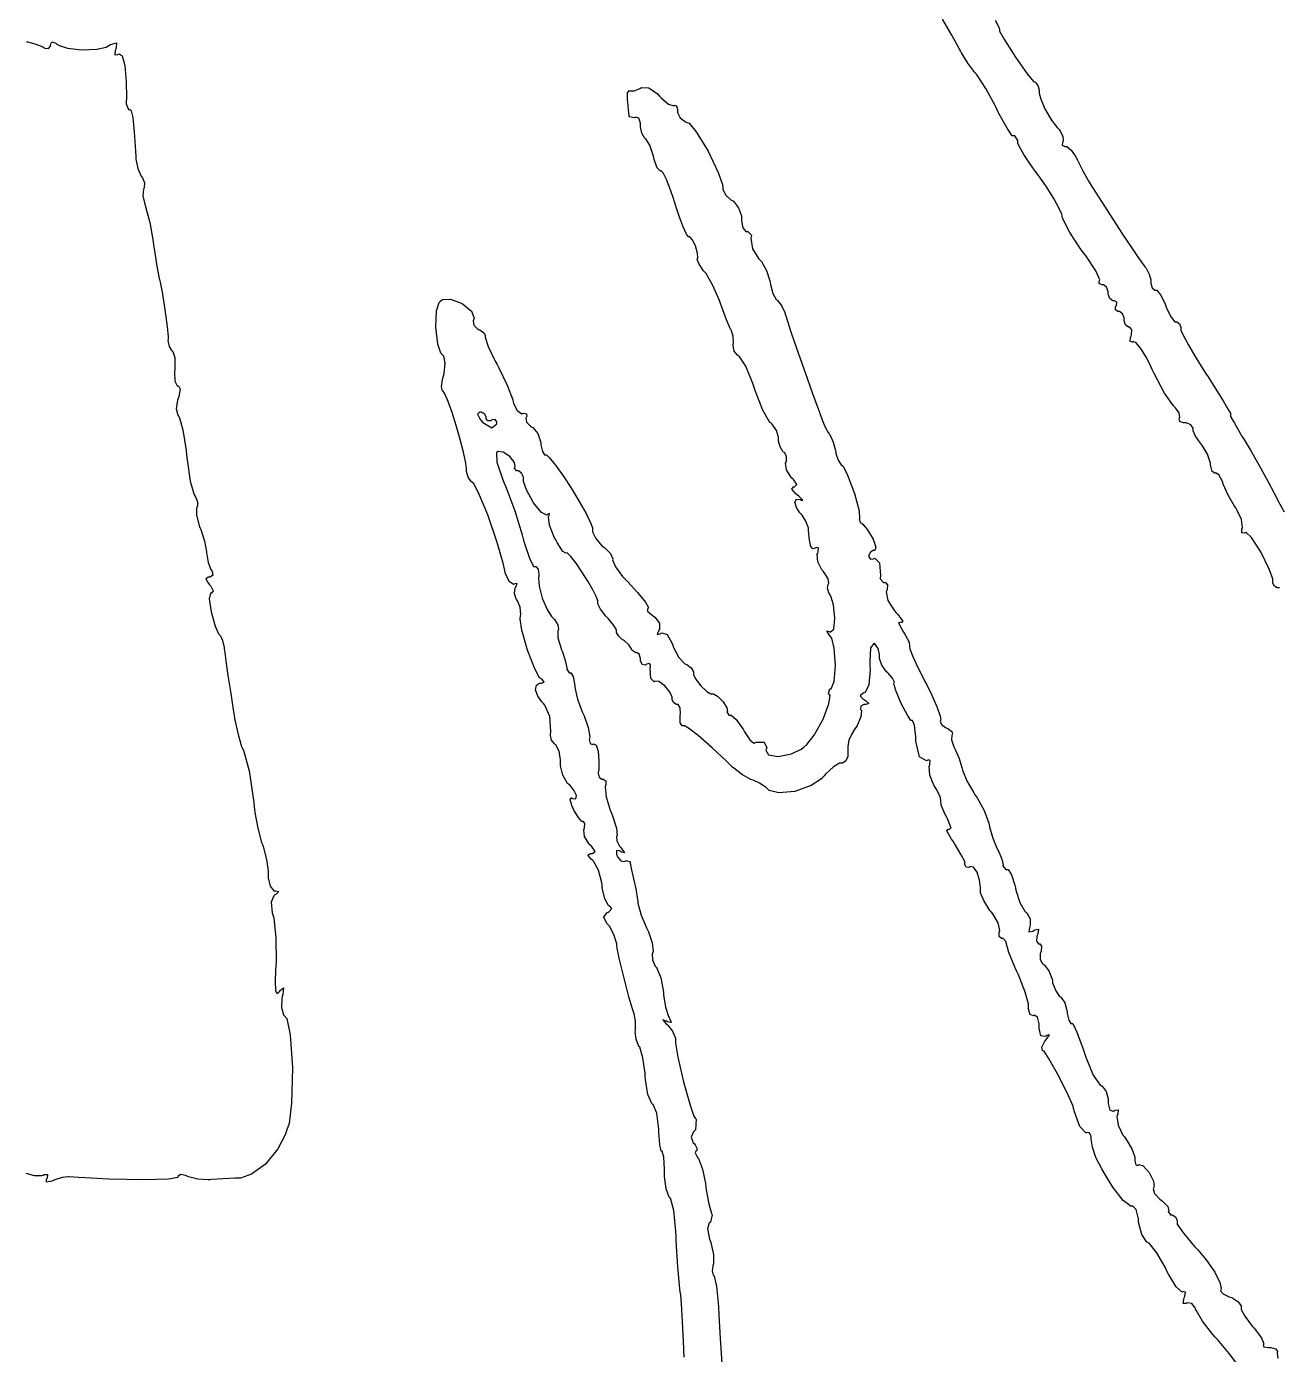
# Model space of a CAD drawing. Extents: x 0.5 to 12, y 0.6 to 18.2.
# Drawn here: x 6.297 to 8.75, y 3.832 to 6.435 of the extents above; entities that cross this region are included whole.
import ezdxf

# ---------------------------------------------------------------- set-up
doc = ezdxf.new("R2010")
doc.units = 0
doc.layers.get('0').update_dxf_attribs({"linetype": 'CONTINUOUS'})

msp = doc.modelspace()

# ---------------------------------------------------------------- linework, layer by layer
at = {"color": 0}
for points in [[(8.75265, 5.33529), (8.74968, 5.33529), (8.74789, 5.33529), (8.74251, 5.33838), (8.73953, 5.34397), (8.73953, 5.34581), (8.73953, 5.35238), (8.73236, 5.3719), (8.71593, 5.40565), (8.69764, 5.43386), (8.68625, 5.44396), (8.685, 5.44314), (8.68381, 5.44243), (8.67888, 5.44271), (8.67876, 5.44917), (8.67942, 5.45101), (8.68012, 5.45301), (8.67768, 5.46892), (8.66894, 5.48796), (8.6665, 5.49154), (8.66401, 5.49511), (8.65164, 5.51687), (8.64219, 5.53792), (8.64122, 5.54118), (8.64019, 5.54443), (8.63379, 5.55647), (8.62728, 5.56071), (8.62636, 5.56011), (8.62565, 5.55968), (8.62061, 5.5631), (8.61751, 5.57383), (8.61729, 5.57676), (8.61703, 5.57969), (8.61139, 5.59706), (8.60172, 5.61344), (8.5995, 5.61589), (8.59728, 5.61838), (8.58806, 5.63217), (8.58328, 5.64258), (8.58328, 5.646), (8.58328, 5.64817), (8.5785, 5.65462), (8.56988, 5.65821), (8.56706, 5.65821), (8.56456, 5.65821), (8.55724, 5.66092), (8.55583, 5.66635), (8.55653, 5.66743), (8.55729, 5.66872), (8.55593, 5.67779), (8.54867, 5.68788), (8.54656, 5.68967), (8.54438, 5.69146), (8.52729, 5.71669), (8.50689, 5.75489), (8.5031, 5.76318), (8.50037, 5.76904), (8.49149, 5.78624), (8.48042, 5.8041), (8.47119, 5.81511), (8.46588, 5.81793), (8.46506, 5.81739), (8.46408, 5.81679), (8.45947, 5.81765), (8.46044, 5.8259), (8.46143, 5.82835), (8.46229, 5.83074), (8.46311, 5.8406), (8.45921, 5.84571), (8.45796, 5.84571), (8.45617, 5.84571), (8.45079, 5.85032), (8.44786, 5.85861), (8.44786, 5.86133), (8.44786, 5.8641), (8.44461, 5.8724), (8.43875, 5.87696), (8.43685, 5.87696), (8.43533, 5.87696), (8.43093, 5.88004), (8.43132, 5.88596), (8.43224, 5.88737), (8.43311, 5.88883), (8.43354, 5.89475), (8.42914, 5.89779), (8.42768, 5.89779), (8.42572, 5.89779), (8.41986, 5.9024), (8.41661, 5.91069), (8.41661, 5.91342), (8.41661, 5.91618), (8.41336, 5.92449), (8.4075, 5.92904), (8.4056, 5.92904), (8.40403, 5.92904), (8.39931, 5.93147), (8.39903, 5.93625), (8.39974, 5.93733), (8.40044, 5.93853), (8.39274, 5.95665), (8.37375, 5.98497), (8.36882, 5.99121), (8.36382, 5.9975), (8.34153, 6.03131), (8.32736, 6.05994), (8.3265, 6.06364), (8.32557, 6.06733), (8.32081, 6.07829), (8.31017, 6.09819), (8.29596, 6.12082), (8.28401, 6.13803), (8.27983, 6.1435), (8.27576, 6.14882), (8.26417, 6.1651), (8.25136, 6.18451), (8.24268, 6.19976), (8.23953, 6.20643), (8.23953, 6.20861), (8.23953, 6.21164), (8.23356, 6.22071), (8.23161, 6.22071), (8.2284, 6.22071), (8.21881, 6.23579), (8.20264, 6.26492), (8.19933, 6.27192), (8.19596, 6.27897), (8.17703, 6.31369), (8.16004, 6.33963), (8.15771, 6.34224), (8.15533, 6.34489), (8.14165, 6.36339), (8.12907, 6.38379), (8.12728, 6.38737), (8.12543, 6.39094), (8.11057, 6.41803), (8.09229, 6.44938)], [(8.19504, 6.44781), (8.20318, 6.43246), (8.20344, 6.42904), (8.20361, 6.42643), (8.21332, 6.40907), (8.23497, 6.37517), (8.25808, 6.34256), (8.27024, 6.32747), (8.2724, 6.32661), (8.2736, 6.32617), (8.27865, 6.31976), (8.28125, 6.31114), (8.28125, 6.30821), (8.28125, 6.30431), (8.2845, 6.29258), (8.29329, 6.27274), (8.30583, 6.2519), (8.3164, 6.23763), (8.32042, 6.23329), (8.32221, 6.23133), (8.3279, 6.22038), (8.32844, 6.21078), (8.32764, 6.20942), (8.32682, 6.20811), (8.32671, 6.20269), (8.33143, 6.19987), (8.33301, 6.19987), (8.33578, 6.19987), (8.34407, 6.19299), (8.3534, 6.17969), (8.35488, 6.17643), (8.35633, 6.17324), (8.36615, 6.15375), (8.37663, 6.13504), (8.37842, 6.13217), (8.38601, 6.1199), (8.4094, 6.08328), (8.44362, 6.03049), (8.47304, 5.98639), (8.48699, 5.96615), (8.48936, 5.96332), (8.49083, 5.96158), (8.49685, 5.94976), (8.5, 5.93847), (8.5, 5.93468), (8.5, 5.93186), (8.50276, 5.92333), (8.50776, 5.91862), (8.50944, 5.91862), (8.51187, 5.91862), (8.51926, 5.90944), (8.52821, 5.89171), (8.52974, 5.88737), (8.53119, 5.88308), (8.5401, 5.86535), (8.54736, 5.85612), (8.54981, 5.85612), (8.55143, 5.85612), (8.55632, 5.85221), (8.55903, 5.84517), (8.55903, 5.84278), (8.55903, 5.84006), (8.56282, 5.83182), (8.57329, 5.81174), (8.58876, 5.78543), (8.60281, 5.76307), (8.60764, 5.75569), (8.61236, 5.74849), (8.62646, 5.72651), (8.64193, 5.70156), (8.6524, 5.68354), (8.65625, 5.67719), (8.65625, 5.67503), (8.65625, 5.67079), (8.66396, 5.65804), (8.67888, 5.63243), (8.68251, 5.62668), (8.68588, 5.62131), (8.69558, 5.60482), (8.71203, 5.57596), (8.72954, 5.54389), (8.74214, 5.52029), (8.74625, 5.51232), (8.74989, 5.50521), (8.76139, 5.48406)], [(6.29682, 6.40549), (6.29964, 6.40506), (6.31532, 6.40093), (6.32889, 6.3954), (6.33068, 6.39426), (6.33257, 6.39307), (6.34, 6.39187), (6.34369, 6.39681), (6.34369, 6.39844), (6.34369, 6.40018), (6.34694, 6.40522), (6.35465, 6.40246), (6.35672, 6.40088), (6.36089, 6.39774), (6.37706, 6.39268), (6.40549, 6.38932), (6.43494, 6.39094), (6.45307, 6.39507), (6.45833, 6.39785), (6.46186, 6.39974), (6.47358, 6.40343), (6.47293, 6.39393), (6.4719, 6.39111), (6.47086, 6.38851), (6.46978, 6.37978), (6.47581, 6.38015), (6.47732, 6.38108), (6.47825, 6.38167), (6.48454, 6.37765), (6.48975, 6.359), (6.4924, 6.32753), (6.49268, 6.29622), (6.49229, 6.28581), (6.49219, 6.28401), (6.4969, 6.27279), (6.49849, 6.27279), (6.4994, 6.27279), (6.50228, 6.26969), (6.50521, 6.25667), (6.50786, 6.22831), (6.51031, 6.19135), (6.51107, 6.17904), (6.51129, 6.17546), (6.51514, 6.15696), (6.52138, 6.14214), (6.52279, 6.1404), (6.52414, 6.13872), (6.5281, 6.12864), (6.52761, 6.11925), (6.52681, 6.11783), (6.52593, 6.11649), (6.52512, 6.10363), (6.5286, 6.08675), (6.52989, 6.08339), (6.53114, 6.08003), (6.53847, 6.05089), (6.54503, 6.01417), (6.54601, 6.007), (6.54693, 5.99989), (6.55214, 5.96576), (6.55669, 5.94163), (6.55735, 5.93946), (6.55892, 5.93392), (6.56272, 5.91476), (6.56825, 5.88058), (6.5726, 5.84663), (6.57428, 5.82781), (6.57428, 5.82249), (6.57422, 5.82004), (6.57661, 5.80821), (6.58138, 5.79997), (6.58257, 5.79926), (6.58371, 5.79856), (6.5874, 5.78635), (6.58783, 5.76693), (6.58735, 5.76258), (6.58681, 5.75831), (6.58768, 5.7404), (6.59212, 5.73112), (6.59364, 5.73112), (6.59478, 5.73112), (6.59836, 5.72456), (6.5956, 5.71024), (6.59418, 5.70638), (6.59272, 5.70264), (6.59, 5.68571), (6.59321, 5.67329), (6.59472, 5.67171), (6.59608, 5.67036), (6.60357, 5.64501), (6.60992, 5.60406), (6.61079, 5.59483), (6.6116, 5.58567), (6.618, 5.54394), (6.62554, 5.51714), (6.62696, 5.5154), (6.62831, 5.51372), (6.63226, 5.50364), (6.63178, 5.49425), (6.63097, 5.49283), (6.6301, 5.49149), (6.6301, 5.47715), (6.63514, 5.45742), (6.63683, 5.45335), (6.63846, 5.44933), (6.64561, 5.42638), (6.64985, 5.40587), (6.65001, 5.403), (6.65012, 5.40018), (6.65321, 5.3845), (6.65831, 5.37093), (6.65944, 5.36914), (6.66069, 5.36719), (6.66211, 5.35969), (6.65712, 5.35612), (6.65549, 5.35612), (6.65375, 5.35612), (6.64871, 5.35271), (6.65386, 5.34321), (6.65614, 5.3405), (6.65804, 5.33822), (6.66254, 5.32921), (6.65944, 5.32487), (6.65842, 5.32487), (6.65756, 5.32487), (6.655, 5.31358), (6.65869, 5.28776), (6.66672, 5.25971), (6.67329, 5.24457), (6.6766, 5.24154), (6.67736, 5.24083), (6.68121, 5.23178), (6.68414, 5.21837), (6.68446, 5.2155), (6.68474, 5.21268), (6.6875, 5.19162), (6.69103, 5.16775), (6.69174, 5.16342), (6.69239, 5.15913), (6.69738, 5.12761), (6.7029, 5.09174), (6.70389, 5.08529), (6.70486, 5.07889), (6.71149, 5.04725), (6.71847, 5.02393), (6.71967, 5.0216), (6.722, 5.01704), (6.73307, 4.97607), (6.74246, 4.91456), (6.74397, 4.89968), (6.74451, 4.89442), (6.75011, 4.86399), (6.75776, 4.83604), (6.75933, 4.83197), (6.7609, 4.82796), (6.76736, 4.80231), (6.77072, 4.77968), (6.77072, 4.77208), (6.77072, 4.76665), (6.77447, 4.75028), (6.7819, 4.74143), (6.78375, 4.74138), (6.78564, 4.74138), (6.7915, 4.73958), (6.78597, 4.73438), (6.7839, 4.73301), (6.78157, 4.73156), (6.77615, 4.71918), (6.77869, 4.69803), (6.78039, 4.69217), (6.78163, 4.68772), (6.78569, 4.64979), (6.78603, 4.60281), (6.78549, 4.59375), (6.785, 4.58626), (6.78401, 4.56358), (6.78461, 4.5459), (6.78738, 4.53965), (6.79161, 4.54237), (6.79254, 4.54362), (6.79406, 4.54574), (6.80035, 4.55094), (6.79904, 4.53797), (6.79812, 4.53375), (6.79731, 4.53028), (6.79699, 4.51232), (6.80083, 4.49815), (6.80219, 4.49653), (6.80697, 4.49078), (6.81347, 4.45882), (6.81836, 4.39447), (6.8164, 4.32519), (6.81147, 4.28489), (6.80707, 4.2724), (6.80365, 4.26275), (6.78922, 4.23519), (6.76551, 4.20557), (6.73817, 4.18576), (6.71653, 4.17811), (6.70925, 4.17774), (6.70551, 4.17757), (6.68251, 4.17632), (6.65978, 4.17503), (6.65619, 4.17481), (6.65261, 4.17458), (6.63243, 4.17622), (6.61442, 4.18056), (6.61193, 4.18169), (6.60926, 4.18294), (6.59879, 4.185), (6.59369, 4.18143), (6.59369, 4.18018), (6.59369, 4.1791), (6.57525, 4.17572), (6.52681, 4.17437), (6.45833, 4.17606), (6.39963, 4.17919), (6.38015, 4.18072), (6.37869, 4.18083), (6.36692, 4.17888), (6.35249, 4.17443), (6.34978, 4.17329), (6.34657, 4.17199), (6.33632, 4.16992), (6.33643, 4.17572), (6.33729, 4.17714), (6.33822, 4.17865), (6.33882, 4.18457), (6.33149, 4.18414), (6.32937, 4.18332), (6.32726, 4.18251), (6.31256, 4.18235), (6.29656, 4.18679)], [(7.58561, 3.82726), (7.58464, 3.85781), (7.58279, 3.89735), (7.58051, 3.93132), (7.57894, 3.94938), (7.57818, 3.95508), (7.57736, 3.96083), (7.57335, 4.00439), (7.57032, 4.05518), (7.56999, 4.06446), (7.56967, 4.07379), (7.56532, 4.11442), (7.55881, 4.13846), (7.55746, 4.13943), (7.55604, 4.14046), (7.55024, 4.15701), (7.54725, 4.18093), (7.54725, 4.18892), (7.54725, 4.1964), (7.54562, 4.21875), (7.54275, 4.23112), (7.54183, 4.23112), (7.54081, 4.23112), (7.53782, 4.2436), (7.53586, 4.26768), (7.53581, 4.27349), (7.53569, 4.27935), (7.53201, 4.30556), (7.52533, 4.32206), (7.52376, 4.32297), (7.52219, 4.32394), (7.51481, 4.34179), (7.50988, 4.37056), (7.5095, 4.37696), (7.50906, 4.3834), (7.50472, 4.41374), (7.49858, 4.43451), (7.49735, 4.43619), (7.49604, 4.43793), (7.49138, 4.45053), (7.49001, 4.4649), (7.49035, 4.46744), (7.49067, 4.47006), (7.4904, 4.4854), (7.48801, 4.49983), (7.48731, 4.50196), (7.4846, 4.50976), (7.4776, 4.53353), (7.46729, 4.57232), (7.45861, 4.60894), (7.45458, 4.62864), (7.454, 4.63406), (7.45361, 4.63721), (7.44808, 4.65522), (7.43929, 4.6716), (7.43733, 4.67393), (7.43451, 4.67731), (7.4285, 4.68935), (7.43408, 4.69781), (7.43668, 4.69938), (7.43875, 4.70068), (7.44374, 4.70665), (7.44037, 4.71115), (7.43896, 4.71164), (7.43739, 4.71218), (7.43012, 4.7251), (7.42513, 4.74696), (7.42475, 4.75196), (7.42432, 4.757), (7.41808, 4.78142), (7.40831, 4.79937), (7.40619, 4.80111), (7.40354, 4.80328), (7.39686, 4.81114), (7.4024, 4.81413), (7.40429, 4.81413), (7.40603, 4.81418), (7.41118, 4.81819), (7.40397, 4.82856), (7.4011, 4.83143), (7.39876, 4.83376), (7.39074, 4.84765), (7.38889, 4.86074), (7.38965, 4.86268), (7.39035, 4.86464), (7.39128, 4.87278), (7.38851, 4.87701), (7.38764, 4.87701), (7.38542, 4.87701), (7.37879, 4.88471), (7.36974, 4.89953), (7.36811, 4.9031), (7.36643, 4.90668), (7.36231, 4.91976), (7.36529, 4.92333), (7.3655, 4.92324), (7.36714, 4.92225), (7.37349, 4.92133), (7.37457, 4.92768), (7.36951, 4.93847), (7.36219, 4.94749), (7.35932, 4.94987), (7.35715, 4.95167), (7.34825, 4.96767), (7.34369, 4.98606), (7.34369, 4.99219), (7.34369, 4.99789), (7.3405, 5.01492), (7.33442, 5.02729), (7.33296, 5.02815), (7.33149, 5.02908), (7.32585, 5.03646), (7.32357, 5.04531), (7.32379, 5.04699), (7.3246, 5.05365), (7.32264, 5.08257), (7.31293, 5.10493), (7.30985, 5.10824), (7.30681, 5.11149), (7.29915, 5.12267), (7.2946, 5.13536), (7.29628, 5.14442), (7.30251, 5.14794), (7.30464, 5.14794), (7.30638, 5.148), (7.31168, 5.14996), (7.30783, 5.15474), (7.30626, 5.15576), (7.30246, 5.15831), (7.29292, 5.17611), (7.27854, 5.21278), (7.26774, 5.25201), (7.26406, 5.27408), (7.26503, 5.28), (7.2654, 5.28261), (7.26421, 5.29699), (7.25944, 5.30968), (7.25808, 5.31136), (7.25667, 5.3131), (7.25331, 5.32394), (7.25478, 5.33475), (7.25586, 5.33643), (7.25678, 5.338), (7.2584, 5.34358), (7.25396, 5.34299), (7.25282, 5.34229), (7.25157, 5.34153), (7.24283, 5.34722), (7.23529, 5.36453), (7.23421, 5.36931), (7.23101, 5.38308), (7.21924, 5.42393), (7.20074, 5.47819), (7.18278, 5.52126), (7.17269, 5.5401), (7.16949, 5.54221), (7.16808, 5.54313), (7.16233, 5.55181), (7.15944, 5.56321), (7.1595, 5.56549), (7.1595, 5.56901), (7.15788, 5.57964), (7.15338, 5.60075), (7.14692, 5.62603), (7.13921, 5.65289), (7.13112, 5.6785), (7.12349, 5.70014), (7.11703, 5.71511), (7.11376, 5.72071), (7.11274, 5.72071), (7.11208, 5.72071), (7.11019, 5.7296), (7.11301, 5.74675), (7.11421, 5.75087), (7.11546, 5.75526), (7.11762, 5.77528), (7.11458, 5.78939), (7.11322, 5.79075), (7.10921, 5.79476), (7.10319, 5.81278), (7.0989, 5.84565), (7.10069, 5.87782), (7.10542, 5.89458), (7.1091, 5.89763), (7.11225, 5.90028), (7.12771, 5.90104), (7.15072, 5.89247), (7.16883, 5.87722), (7.17421, 5.86393), (7.17296, 5.86062), (7.17225, 5.85883), (7.17383, 5.84961), (7.18088, 5.84244), (7.183, 5.84164), (7.18506, 5.84088), (7.19293, 5.83518), (7.19612, 5.82889), (7.19586, 5.82775), (7.19553, 5.82667), (7.20176, 5.80826), (7.2156, 5.77924), (7.21912, 5.77279), (7.2226, 5.76639), (7.23887, 5.73204), (7.24968, 5.70344), (7.25049, 5.69987), (7.25125, 5.69629), (7.25846, 5.68235), (7.26768, 5.67632), (7.26953, 5.67671), (7.27126, 5.67708), (7.27701, 5.67578), (7.27724, 5.67068), (7.27653, 5.66949), (7.27567, 5.66813), (7.27692, 5.65978), (7.2844, 5.65164), (7.28668, 5.65033), (7.2889, 5.64908), (7.29872, 5.63721), (7.30447, 5.62158), (7.30474, 5.61843), (7.30496, 5.61535), (7.30806, 5.60238), (7.31233, 5.59571), (7.31381, 5.59571), (7.31569, 5.59571), (7.3214, 5.59028), (7.33356, 5.57568), (7.34858, 5.55469), (7.36469, 5.53), (7.38026, 5.50444), (7.3935, 5.48063), (7.40272, 5.46132), (7.40619, 5.45231), (7.40619, 5.44928), (7.40619, 5.44482), (7.41243, 5.43147), (7.42453, 5.41737), (7.42746, 5.41531), (7.43033, 5.41331), (7.44157, 5.40201), (7.44607, 5.39219), (7.44569, 5.3909), (7.44526, 5.3896), (7.45117, 5.37603), (7.46511, 5.35747), (7.46869, 5.35363), (7.47521, 5.34668), (7.49447, 5.32557), (7.50999, 5.30701), (7.51617, 5.29676), (7.51449, 5.29362), (7.51394, 5.29362), (7.51394, 5.29362), (7.51421, 5.2895), (7.52289, 5.28153), (7.52556, 5.27957), (7.52854, 5.2774), (7.53743, 5.26568), (7.53765, 5.25407), (7.53635, 5.2519), (7.53521, 5.25006), (7.5331, 5.24365), (7.53868, 5.24501), (7.54025, 5.24593), (7.5421, 5.24713), (7.55214, 5.24343), (7.56168, 5.22732), (7.56342, 5.22233), (7.56489, 5.21804), (7.57547, 5.19862), (7.58713, 5.18619), (7.58919, 5.18539), (7.59119, 5.18463), (7.59972, 5.178), (7.60411, 5.17068), (7.60411, 5.16818), (7.60411, 5.16531), (7.60824, 5.15657), (7.61822, 5.14296), (7.63021, 5.13167), (7.63797, 5.12696), (7.64057, 5.12696), (7.64318, 5.12696), (7.6511, 5.1224), (7.66206, 5.11182), (7.66949, 5.10004), (7.67051, 5.09278), (7.66954, 5.09174), (7.66938, 5.09164), (7.6735, 5.08529), (7.67492, 5.08529), (7.67806, 5.08529), (7.68767, 5.07688), (7.69971, 5.0606), (7.70176, 5.05664), (7.70383, 5.05274), (7.71414, 5.03717), (7.72206, 5.03028), (7.72293, 5.0306), (7.72706, 5.03233), (7.74278, 5.03222), (7.74767, 5.02171), (7.74675, 5.01915), (7.74588, 5.01699), (7.75082, 5.00743), (7.77001, 5.00439), (7.79601, 5.00971), (7.81515, 5.01856), (7.82047, 5.02285), (7.82633, 5.02767), (7.84065, 5.04622), (7.85846, 5.07758), (7.86947, 5.10775), (7.87158, 5.12386), (7.86942, 5.12739), (7.86854, 5.12879), (7.87115, 5.13737), (7.87207, 5.13737), (7.87397, 5.13737), (7.87983, 5.1511), (7.88238, 5.18246), (7.87972, 5.21707), (7.87532, 5.23611), (7.87185, 5.2404), (7.86996, 5.24274), (7.86529, 5.25043), (7.86996, 5.24957), (7.87125, 5.24881), (7.87201, 5.24837), (7.87875, 5.25396), (7.88108, 5.27485), (7.87831, 5.30143), (7.87349, 5.31874), (7.8705, 5.32357), (7.86936, 5.32542), (7.8666, 5.33469), (7.86783, 5.34207), (7.86871, 5.34293), (7.86951, 5.34381), (7.86811, 5.35292), (7.86035, 5.36535), (7.85807, 5.36789), (7.85574, 5.3705), (7.84799, 5.38601), (7.84662, 5.40088), (7.8475, 5.40315), (7.84836, 5.40549), (7.84913, 5.41319), (7.84451, 5.41396), (7.84353, 5.41331), (7.84224, 5.41254), (7.83772, 5.4114), (7.83399, 5.41581), (7.83138, 5.42876), (7.82954, 5.44656), (7.8291, 5.45247), (7.82894, 5.45426), (7.82449, 5.46571), (7.81685, 5.47738), (7.81506, 5.47928), (7.81228, 5.48221), (7.80556, 5.49235), (7.80236, 5.50304), (7.80556, 5.50879), (7.81299, 5.50808), (7.81506, 5.507), (7.81565, 5.50672), (7.81825, 5.50717), (7.81054, 5.5146), (7.80783, 5.51682), (7.8049, 5.51921), (7.79704, 5.5286), (7.79981, 5.53321), (7.80078, 5.53321), (7.80219, 5.53321), (7.80658, 5.53733), (7.79969, 5.54742), (7.79693, 5.55018), (7.7946, 5.55251), (7.78651, 5.56629), (7.78456, 5.57915), (7.78532, 5.58106), (7.78603, 5.58301), (7.78614, 5.59278), (7.78207, 5.60037), (7.78071, 5.60118), (7.77929, 5.60206), (7.77365, 5.61111), (7.77078, 5.6225), (7.77078, 5.62631), (7.77078, 5.63058), (7.76639, 5.64333), (7.75792, 5.65587), (7.75592, 5.65756), (7.75385, 5.65929), (7.74007, 5.68321), (7.72542, 5.71962), (7.72293, 5.72754), (7.72043, 5.73546), (7.70632, 5.76969), (7.69368, 5.78944), (7.69194, 5.7901), (7.69015, 5.79081), (7.68365, 5.79878), (7.68147, 5.81017), (7.68192, 5.81256), (7.68229, 5.815), (7.68186, 5.82801), (7.67876, 5.83908), (7.67785, 5.8405), (7.67686, 5.84196), (7.66889, 5.86008), (7.65896, 5.88688), (7.65707, 5.89258), (7.65511, 5.89833), (7.64225, 5.92768), (7.62858, 5.9509), (7.62625, 5.95356), (7.62392, 5.95622), (7.61496, 5.96918), (7.61139, 5.97868), (7.61176, 5.9796), (7.61268, 5.98215), (7.61199, 5.99094), (7.60801, 6.00526), (7.60172, 6.01758), (7.59679, 6.02279), (7.59517, 6.02279), (7.59403, 6.02279), (7.59065, 6.0281), (7.58393, 6.04243), (7.5759, 6.06369), (7.56944, 6.08311), (7.56749, 6.08963), (7.56554, 6.09608), (7.55903, 6.11529), (7.55111, 6.13558), (7.54443, 6.14854), (7.54047, 6.15235), (7.5401, 6.15207), (7.5395, 6.15175), (7.53293, 6.1581), (7.52692, 6.17453), (7.52599, 6.17882), (7.52501, 6.18311), (7.51833, 6.20264), (7.51085, 6.21517), (7.50956, 6.21599), (7.50819, 6.21679), (7.50271, 6.22629), (7.49994, 6.23867), (7.49994, 6.24274), (7.49994, 6.24599), (7.49685, 6.25558), (7.49067, 6.25786), (7.48953, 6.25717), (7.48807, 6.25629), (7.47831, 6.25819), (7.47825, 6.25911), (7.47808, 6.26031), (7.47683, 6.27186), (7.4751, 6.28738), (7.47478, 6.29053), (7.47439, 6.29372), (7.47487, 6.30561), (7.47846, 6.30963), (7.47874, 6.30946), (7.4796, 6.30892), (7.48763, 6.30925), (7.49789, 6.31321), (7.49989, 6.3144), (7.50233, 6.31597), (7.5165, 6.31521), (7.53347, 6.303), (7.53737, 6.29878), (7.54053, 6.29542), (7.55533, 6.28321), (7.56565, 6.27951), (7.56651, 6.28039), (7.567, 6.28093), (7.57096, 6.27994), (7.57286, 6.27251), (7.57286, 6.27001), (7.57286, 6.26665), (7.57818, 6.25651), (7.58854, 6.24815), (7.5911, 6.24729), (7.59549, 6.24582), (7.60943, 6.22863), (7.63254, 6.19108), (7.6525, 6.14942), (7.66108, 6.12532), (7.66124, 6.11833), (7.66124, 6.11649), (7.66678, 6.10563), (7.67719, 6.09581), (7.67969, 6.0944), (7.68218, 6.09304), (7.69249, 6.07975), (7.69786, 6.06396), (7.69786, 6.05871), (7.69786, 6.05425), (7.7009, 6.04075), (7.70643, 6.03321), (7.70828, 6.03321), (7.71056, 6.03321), (7.71761, 6.02647), (7.71744, 6.02539), (7.71669, 6.02072), (7.7194, 5.99972), (7.73118, 5.98053), (7.73503, 5.97667), (7.73725, 5.97444), (7.7474, 5.95725), (7.75379, 5.93701), (7.75424, 5.93326), (7.75461, 5.92958), (7.75928, 5.91222), (7.766, 5.90039), (7.76747, 5.89942), (7.76888, 5.89849), (7.77647, 5.88846), (7.78288, 5.87462), (7.78369, 5.87175), (7.78467, 5.86822), (7.78808, 5.85769), (7.79562, 5.83501), (7.80533, 5.80664), (7.81619, 5.77544), (7.82715, 5.74419), (7.83729, 5.71588), (7.84554, 5.69319), (7.84956, 5.68257), (7.85101, 5.67904), (7.85189, 5.67692), (7.8584, 5.65896), (7.85856, 5.65821), (7.85867, 5.6575), (7.86219, 5.64996), (7.86817, 5.63954), (7.86957, 5.63737), (7.87093, 5.63525), (7.8775, 5.62033), (7.88226, 5.60417), (7.88271, 5.60135), (7.88314, 5.59858), (7.88743, 5.58535), (7.89318, 5.57611), (7.89438, 5.57531), (7.89725, 5.5734), (7.90588, 5.55572), (7.91932, 5.52013), (7.92893, 5.48594), (7.92904, 5.47054), (7.92899, 5.47054), (7.92899, 5.47054), (7.93078, 5.46382), (7.93224, 5.46272), (7.93599, 5.45996), (7.94532, 5.44879), (7.95617, 5.43061), (7.96153, 5.41493), (7.9591, 5.40821), (7.95833, 5.40821), (7.95643, 5.40821), (7.9509, 5.40494), (7.94786, 5.39908), (7.94786, 5.39714), (7.94786, 5.39567), (7.9509, 5.39128), (7.95682, 5.39171), (7.95828, 5.39258), (7.95921, 5.39318), (7.96886, 5.384), (7.97081, 5.35943), (7.96989, 5.35351), (7.96972, 5.35249), (7.97651, 5.34571), (7.97879, 5.34571), (7.98008, 5.34571), (7.98406, 5.34099), (7.98346, 5.33176), (7.98264, 5.32954), (7.98172, 5.32721), (7.98519, 5.31028), (7.99761, 5.29015), (8.00119, 5.28618), (8.00456, 5.28244), (8.01454, 5.26942), (8.0121, 5.26704), (8.01187, 5.26714), (8.01079, 5.26779), (8.00575, 5.2665), (8.01281, 5.25239), (8.01568, 5.24799), (8.01812, 5.24425), (8.02653, 5.22874), (8.02756, 5.22071), (8.02756, 5.22071), (8.02756, 5.22071), (8.02806, 5.21528), (8.03386, 5.20047), (8.04394, 5.17854), (8.05399, 5.15842), (8.05746, 5.15175), (8.06099, 5.14501), (8.07101, 5.1244), (8.08138, 5.10075), (8.08746, 5.08333), (8.08903, 5.07585), (8.08837, 5.07471), (8.08768, 5.07362), (8.08985, 5.06711), (8.09804, 5.06099), (8.10042, 5.06006), (8.10275, 5.05919), (8.11057, 5.0536), (8.11187, 5.04796), (8.11117, 5.04719), (8.11029, 5.04633), (8.10981, 5.03683), (8.1141, 5.02349), (8.11561, 5.02072), (8.11708, 5.01796), (8.12435, 5.00054), (8.12978, 4.98301), (8.13032, 4.98019), (8.13086, 4.97743), (8.13954, 4.95676), (8.15326, 4.93317), (8.15631, 4.92888), (8.15935, 4.92464), (8.17333, 4.89887), (8.18267, 4.87403), (8.18338, 4.87017), (8.18403, 4.86638), (8.19049, 4.84418), (8.19889, 4.82368), (8.20057, 4.82064), (8.20221, 4.81765), (8.20844, 4.80296), (8.21072, 4.7921), (8.21044, 4.79101), (8.21013, 4.78999), (8.21615, 4.78321), (8.21821, 4.78321), (8.22043, 4.78321), (8.22721, 4.77263), (8.23394, 4.75211), (8.23492, 4.74713), (8.23583, 4.74219), (8.24376, 4.71826), (8.25364, 4.70111), (8.25558, 4.69949), (8.25749, 4.69792), (8.26351, 4.68647), (8.26406, 4.67361), (8.26318, 4.67133), (8.26221, 4.66889), (8.26144, 4.6606), (8.26878, 4.66222), (8.27078, 4.66342), (8.27274, 4.66465), (8.28006, 4.66618), (8.27903, 4.65739), (8.27806, 4.65468), (8.27713, 4.65235), (8.27621, 4.64247), (8.27994, 4.63737), (8.28119, 4.63737), (8.28244, 4.63737), (8.28618, 4.63249), (8.28543, 4.62299), (8.28456, 4.62067), (8.28364, 4.61838), (8.28358, 4.60672), (8.28863, 4.59754), (8.29031, 4.59646), (8.29199, 4.59543), (8.30029, 4.58399), (8.30658, 4.56782), (8.30724, 4.56446), (8.30783, 4.56108), (8.31381, 4.54514), (8.32156, 4.53401), (8.32314, 4.53304), (8.32465, 4.53212), (8.33149, 4.5216), (8.33572, 4.50672), (8.33599, 4.50364), (8.33621, 4.50054), (8.33931, 4.48774), (8.34353, 4.48112), (8.34494, 4.48112), (8.34754, 4.48112), (8.35542, 4.46403), (8.36794, 4.43083), (8.3705, 4.42279), (8.37299, 4.41482), (8.38747, 4.3801), (8.40076, 4.35997), (8.40272, 4.35921), (8.40463, 4.35851), (8.41249, 4.34799), (8.41661, 4.33328), (8.41661, 4.32835), (8.41661, 4.32406), (8.41965, 4.31114), (8.42719, 4.3094), (8.42876, 4.31033), (8.43024, 4.31131), (8.43625, 4.31179), (8.43549, 4.30365), (8.43457, 4.30122), (8.43365, 4.29893), (8.43593, 4.2819), (8.44558, 4.26237), (8.4484, 4.25879), (8.45117, 4.25526), (8.46272, 4.23525), (8.46869, 4.21989), (8.46869, 4.21474), (8.46869, 4.21203), (8.47071, 4.20383), (8.47499, 4.20281), (8.47553, 4.20329), (8.47657, 4.20437), (8.48519, 4.20204), (8.49685, 4.18918), (8.50532, 4.17231), (8.507, 4.16129), (8.50553, 4.1589), (8.50472, 4.15761), (8.50749, 4.14774), (8.51764, 4.13656), (8.52051, 4.13456), (8.52339, 4.13254), (8.53326, 4.12218), (8.53549, 4.11399), (8.53456, 4.11301), (8.53435, 4.11285), (8.53847, 4.10612), (8.53987, 4.10612), (8.54199, 4.10612), (8.54844, 4.10221), (8.55203, 4.09517), (8.55203, 4.09278), (8.55203, 4.08778), (8.56218, 4.07275), (8.58188, 4.04829), (8.58664, 4.04329), (8.59244, 4.03722), (8.60883, 4.01774), (8.62543, 3.99382), (8.63525, 3.97342), (8.63792, 3.96186), (8.63721, 3.95833), (8.63699, 3.95736), (8.64219, 3.95133), (8.65349, 3.94553), (8.65636, 3.94461), (8.65918, 3.94374), (8.67096, 3.93604), (8.67703, 3.92751), (8.67703, 3.92464), (8.67703, 3.92031), (8.68435, 3.90728), (8.69851, 3.88807), (8.70193, 3.88433), (8.70535, 3.88064), (8.71783, 3.86361), (8.72185, 3.85238), (8.72103, 3.85157), (8.7206, 3.85118), (8.722, 3.84744), (8.72993, 3.84571), (8.73258, 3.84571), (8.73551, 3.84571), (8.74431, 3.84343), (8.74849, 3.83897), (8.74826, 3.83789), (8.74756, 3.83469), (8.74935, 3.82417)], [(8.67225, 3.8099), (8.65386, 3.83393), (8.63092, 3.86154), (8.62646, 3.86654), (8.62196, 3.87158), (8.60172, 3.89774), (8.58876, 3.91889), (8.58794, 3.92139), (8.58708, 3.92393), (8.58029, 3.93229), (8.57206, 3.93365), (8.57047, 3.93267), (8.56917, 3.93192), (8.56369, 3.93207), (8.56483, 3.94086), (8.56586, 3.94353), (8.56685, 3.94607), (8.56793, 3.95454), (8.56369, 3.95583), (8.56287, 3.95529), (8.56153, 3.95449), (8.54964, 3.96474), (8.53461, 3.98947), (8.53168, 3.99588), (8.52875, 4.00233), (8.51199, 4.03153), (8.49675, 4.05029), (8.49457, 4.05149), (8.49235, 4.05274), (8.48264, 4.0676), (8.47667, 4.08919), (8.47635, 4.09375), (8.47601, 4.09836), (8.47146, 4.11615), (8.46425, 4.12343), (8.463, 4.12294), (8.46149, 4.1224), (8.44624, 4.13406), (8.42572, 4.1601), (8.4216, 4.16667), (8.41699, 4.17389), (8.40392, 4.1959), (8.39268, 4.21858), (8.38624, 4.2385), (8.38357, 4.25412), (8.38314, 4.25933), (8.38297, 4.26107), (8.37999, 4.26676), (8.37511, 4.26764), (8.37408, 4.26699), (8.3731, 4.26644), (8.36122, 4.27919), (8.35037, 4.30772), (8.34896, 4.31446), (8.34799, 4.3189), (8.33897, 4.33925), (8.32032, 4.37651), (8.301, 4.41108), (8.29096, 4.42676), (8.28917, 4.42746), (8.28803, 4.42796), (8.28694, 4.4349), (8.29204, 4.44542), (8.29389, 4.44769), (8.29601, 4.45036), (8.3016, 4.45904), (8.2959, 4.45747), (8.29432, 4.45649), (8.29254, 4.45546), (8.2844, 4.45703), (8.28131, 4.47119), (8.28131, 4.47592), (8.28131, 4.48036), (8.27832, 4.49354), (8.27186, 4.49735), (8.27089, 4.49675), (8.26975, 4.4961), (8.26351, 4.49869), (8.26047, 4.50896), (8.26047, 4.51232), (8.26047, 4.51981), (8.25375, 4.54226), (8.24072, 4.57656), (8.23763, 4.58328), (8.23449, 4.59), (8.22206, 4.62011), (8.21647, 4.63894), (8.21679, 4.63997), (8.21707, 4.64106), (8.21078, 4.64779), (8.20871, 4.64779), (8.20731, 4.64779), (8.20313, 4.65181), (8.20313, 4.65956), (8.20389, 4.6614), (8.20458, 4.66331), (8.20133, 4.67828), (8.19081, 4.69613), (8.18793, 4.69949), (8.185, 4.70285), (8.1729, 4.72211), (8.16672, 4.73725), (8.16672, 4.74229), (8.16672, 4.74729), (8.16471, 4.76215), (8.15967, 4.778), (8.15261, 4.78733), (8.14615, 4.78863), (8.14481, 4.78776), (8.14356, 4.787), (8.13818, 4.78722), (8.13547, 4.79232), (8.13547, 4.794), (8.13547, 4.7985), (8.12875, 4.81196), (8.11572, 4.83376), (8.11263, 4.83817), (8.10949, 4.84261), (8.10032, 4.85846), (8.10292, 4.86214), (8.10303, 4.86208), (8.10389, 4.86154), (8.109, 4.86376), (8.10237, 4.88086), (8.09961, 4.88624), (8.09728, 4.89068), (8.08946, 4.90913), (8.0886, 4.91862), (8.0886, 4.91862), (8.0886, 4.91862), (8.08763, 4.92626), (8.07964, 4.94108), (8.07731, 4.94461), (8.07493, 4.94819), (8.06711, 4.96772), (8.06565, 4.9846), (8.06651, 4.98682), (8.06733, 4.98904), (8.06808, 4.99653), (8.06396, 4.99767), (8.06315, 4.99713), (8.06087, 4.99576), (8.04665, 5.00364), (8.03965, 5.03467), (8.03944, 5.04378), (8.03928, 5.04807), (8.03694, 5.06575), (8.03342, 5.07487), (8.03228, 5.07487), (8.03, 5.07487), (8.02322, 5.08518), (8.0109, 5.10851), (8.00054, 5.13363), (7.99664, 5.14697), (7.9974, 5.14942), (7.99767, 5.15039), (7.99431, 5.15799), (7.98617, 5.16715), (7.9841, 5.16889), (7.98199, 5.17068), (7.97325, 5.18343), (7.96881, 5.19629), (7.96881, 5.20053), (7.96881, 5.20437), (7.96571, 5.21582), (7.95969, 5.2251), (7.95828, 5.22597), (7.9579, 5.22624), (7.95101, 5.21772), (7.94933, 5.19075), (7.94965, 5.18294), (7.94993, 5.17486), (7.9476, 5.14486), (7.94032, 5.12967), (7.93815, 5.1289), (7.93599, 5.12819), (7.93033, 5.12354), (7.93653, 5.11703), (7.93901, 5.11546), (7.94129, 5.11399), (7.94754, 5.10824), (7.94151, 5.10633), (7.93956, 5.10628), (7.93767, 5.10628), (7.93175, 5.10319), (7.93132, 5.09739), (7.93218, 5.09603), (7.933, 5.09467), (7.93201, 5.08192), (7.92503, 5.06543), (7.9229, 5.06218), (7.92051, 5.0586), (7.91363, 5.04747), (7.90869, 5.03624), (7.90668, 5.02431), (7.90631, 5.01144), (7.90631, 5.00717), (7.90631, 5.00444), (7.90261, 4.99615), (7.89594, 4.99154), (7.89372, 4.99154), (7.88992, 4.99154), (7.87853, 4.98421), (7.86274, 4.97), (7.85986, 4.96653), (7.85482, 4.96067), (7.83464, 4.94732), (7.8024, 4.9356), (7.771, 4.93321), (7.75233, 4.93799), (7.74826, 4.94179), (7.74625, 4.94363), (7.73361, 4.95221), (7.72071, 4.95811), (7.71858, 4.95856), (7.71647, 4.95904), (7.70003, 4.96837), (7.68072, 4.98367), (7.67714, 4.98708), (7.66818, 4.99571), (7.6409, 5.02115), (7.61333, 5.04531), (7.59424, 5.05974), (7.5861, 5.06446), (7.58344, 5.06446), (7.58208, 5.06446), (7.57807, 5.07058), (7.57764, 5.08247), (7.57818, 5.08529), (7.57872, 5.08817), (7.57813, 5.10004), (7.57379, 5.10612), (7.57238, 5.10612), (7.57064, 5.10612), (7.56543, 5.10943), (7.56256, 5.11535), (7.56256, 5.11729), (7.56256, 5.12056), (7.55817, 5.13015), (7.5479, 5.14279), (7.53618, 5.1511), (7.52849, 5.15192), (7.52735, 5.15076), (7.52724, 5.15072), (7.52012, 5.15739), (7.5191, 5.17779), (7.51992, 5.1824), (7.52007, 5.18332), (7.51785, 5.18658), (7.51221, 5.18533), (7.51074, 5.1844), (7.50939, 5.1836), (7.50319, 5.18451), (7.50006, 5.19168), (7.50006, 5.19407), (7.50006, 5.19678), (7.49778, 5.20481), (7.49322, 5.20806), (7.49224, 5.20768), (7.49115, 5.20736), (7.48296, 5.21311), (7.48275, 5.21436), (7.48247, 5.21565), (7.47743, 5.22347), (7.46903, 5.23107), (7.46712, 5.23221), (7.46517, 5.2334), (7.45725, 5.24089), (7.45318, 5.24756), (7.45318, 5.24972), (7.45318, 5.25265), (7.44781, 5.26139), (7.43744, 5.27442), (7.43494, 5.27692), (7.43246, 5.2794), (7.4221, 5.2934), (7.41672, 5.30393), (7.41672, 5.3074), (7.41667, 5.30968), (7.41401, 5.31651), (7.4069, 5.33083), (7.39692, 5.34819), (7.38547, 5.36632), (7.37397, 5.38308), (7.36387, 5.39626), (7.35672, 5.40365), (7.35385, 5.40321), (7.35385, 5.403), (7.35385, 5.403), (7.34776, 5.40642), (7.33664, 5.42404), (7.33399, 5.42904), (7.33128, 5.43408), (7.322, 5.45785), (7.31961, 5.4745), (7.32042, 5.47592), (7.32101, 5.47706), (7.32206, 5.48101), (7.31862, 5.47939), (7.31776, 5.47857), (7.31668, 5.47765), (7.30632, 5.48258), (7.29064, 5.50174), (7.27681, 5.52696), (7.27089, 5.54357), (7.27089, 5.5491), (7.27089, 5.55181), (7.26731, 5.55994), (7.26085, 5.56446), (7.25874, 5.56446), (7.25726, 5.56446), (7.25276, 5.57064), (7.25304, 5.5709), (7.25429, 5.57215), (7.25342, 5.58068), (7.24414, 5.59239), (7.23085, 5.60092), (7.22131, 5.60249), (7.21924, 5.60118), (7.21767, 5.60026), (7.21847, 5.5816), (7.22954, 5.5485), (7.23318, 5.54031), (7.23649, 5.53282), (7.25401, 5.48583), (7.26856, 5.43886), (7.27035, 5.43137), (7.27214, 5.42389), (7.2825, 5.39296), (7.29069, 5.37696), (7.29346, 5.37696), (7.29497, 5.37696), (7.29969, 5.37164), (7.30117, 5.36128), (7.30083, 5.35872), (7.30007, 5.35374), (7.30132, 5.33811), (7.30718, 5.31467), (7.31706, 5.29237), (7.3259, 5.27881), (7.32964, 5.27507), (7.3316, 5.27311), (7.33822, 5.26237), (7.33936, 5.25319), (7.33865, 5.25201), (7.33789, 5.25082), (7.33837, 5.23719), (7.34375, 5.21783), (7.34543, 5.21376), (7.34706, 5.20975), (7.35351, 5.19065), (7.35612, 5.17751), (7.3559, 5.17643), (7.35562, 5.1754), (7.3604, 5.16862), (7.36203, 5.16862), (7.3635, 5.16862), (7.36794, 5.16118), (7.3711, 5.14681), (7.37131, 5.14333), (7.37147, 5.13986), (7.37674, 5.11669), (7.38574, 5.09212), (7.38781, 5.08794), (7.38986, 5.08382), (7.39768, 5.06147), (7.40061, 5.04264), (7.40028, 5.04021), (7.3999, 5.03782), (7.40126, 5.02962), (7.40625, 5.028), (7.40722, 5.0286), (7.40804, 5.02914), (7.41308, 5.02658), (7.41715, 5.0146), (7.41883, 4.99576), (7.41824, 4.97889), (7.41754, 4.97331), (7.41726, 4.97151), (7.41943, 4.96414), (7.42464, 4.96029), (7.42637, 4.96029), (7.42785, 4.96029), (7.43229, 4.95632), (7.4324, 4.94862), (7.43169, 4.94672), (7.43099, 4.94488), (7.43289, 4.92551), (7.44081, 4.89899), (7.44308, 4.8935), (7.44532, 4.88807), (7.45301, 4.86382), (7.45464, 4.84896), (7.45389, 4.84814), (7.45307, 4.84739), (7.45361, 4.83942), (7.45931, 4.82867), (7.4611, 4.82644), (7.46322, 4.82383), (7.46875, 4.81532), (7.46278, 4.81717), (7.4611, 4.81819), (7.45936, 4.81922), (7.45285, 4.82015), (7.45344, 4.81222), (7.45438, 4.80985), (7.45518, 4.80767), (7.46149, 4.80018), (7.46858, 4.79878), (7.46989, 4.79953), (7.47114, 4.80035), (7.47993, 4.79796), (7.48004, 4.79688), (7.48014, 4.79574), (7.4821, 4.78478), (7.48529, 4.77046), (7.48606, 4.76758), (7.48676, 4.76476), (7.49072, 4.74522), (7.49419, 4.72428), (7.49468, 4.72071), (7.49511, 4.71712), (7.50168, 4.69353), (7.51167, 4.66883), (7.51383, 4.66471), (7.516, 4.66064), (7.52333, 4.63938), (7.52485, 4.62235), (7.52408, 4.62033), (7.52333, 4.61838), (7.52371, 4.60585), (7.52897, 4.59326), (7.53065, 4.59125), (7.53228, 4.58925), (7.53987, 4.57075), (7.54476, 4.54671), (7.54508, 4.54194), (7.54542, 4.53717), (7.54943, 4.51313), (7.55528, 4.49457), (7.55658, 4.49257), (7.55789, 4.49046), (7.56039, 4.48296), (7.55317, 4.48443), (7.55111, 4.48551), (7.54937, 4.48639), (7.54378, 4.48801), (7.55007, 4.48128), (7.5524, 4.47928), (7.55458, 4.47743), (7.56369, 4.465), (7.56858, 4.45204), (7.56862, 4.44987), (7.56879, 4.44239), (7.57357, 4.41504), (7.58453, 4.36664), (7.59722, 4.32129), (7.60499, 4.29915), (7.60758, 4.29579), (7.60932, 4.29357), (7.60807, 4.27251), (7.60612, 4.27051), (7.60394, 4.26839), (7.59956, 4.25831), (7.60363, 4.24744), (7.60574, 4.2449), (7.60732, 4.24306), (7.61154, 4.23519), (7.60992, 4.23112), (7.60943, 4.23112), (7.60883, 4.23112), (7.60715, 4.22726), (7.61106, 4.21978), (7.61257, 4.21793), (7.61404, 4.21615), (7.62175, 4.19586), (7.62782, 4.16721), (7.62853, 4.16118), (7.62918, 4.15522), (7.6339, 4.1275), (7.639, 4.10883), (7.63986, 4.10742), (7.64074, 4.10601), (7.63758, 4.09185), (7.63624, 4.09099), (7.63465, 4.09006), (7.63178, 4.07829), (7.63542, 4.05865), (7.63715, 4.05371), (7.63861, 4.04943), (7.64318, 4.02746), (7.64324, 4.0101), (7.64247, 4.00808), (7.64165, 4.00613), (7.64046, 3.99588), (7.64268, 3.98779), (7.64361, 3.98687), (7.64453, 3.98594), (7.64908, 3.96625), (7.6525, 3.93343), (7.65289, 3.92594), (7.6536, 3.91032), (7.65625, 3.86333), (7.6601, 3.80479)]]:
    msp.add_lwpolyline(points, dxfattribs=at)
msp.add_lwpolyline([(7.21875, 5.65881), (7.21875, 5.66032), (7.21565, 5.66471), (7.20975, 5.66433), (7.20833, 5.66342), (7.20688, 5.66254), (7.20096, 5.66211), (7.19792, 5.6665), (7.19792, 5.66797), (7.19792, 5.66992), (7.19444, 5.67578), (7.18826, 5.67904), (7.18625, 5.67904), (7.18479, 5.67904), (7.18044, 5.67529), (7.18533, 5.66607), (7.1875, 5.66342), (7.19125, 5.6589), (7.20876, 5.64833), (7.21875, 5.65619), (7.21875, 5.65881)], close=True, dxfattribs=at)

doc.saveas('drawing.dxf')
